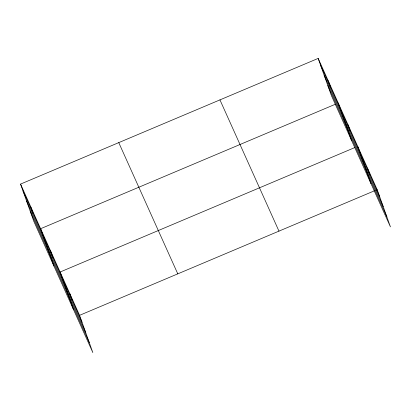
<?xml version="1.0" encoding="UTF-8"?>
<svg xmlns="http://www.w3.org/2000/svg" width="411" height="411" viewBox="0 0 411 411"><rect width="100%" height="100%" fill="white"/><g stroke="black" fill="none" stroke-linecap="round" stroke-linejoin="round"><path stroke-width="0.62" d="M20.55 184.092L79.575 315.329L92.84 352.587L33.815 221.349L20.55 184.092L318.16 58.413L377.185 189.651L390.45 226.908L331.425 95.671L318.16 58.413M335.304 104.266L40.617 228.711L53.887 265.974M354.78 147.575L60.098 272.02L73.364 309.278M79.575 315.329L374.842 190.637M376.014 190.144L377.185 189.651M320.585 65.231L379.61 196.468M324.161 75.275L383.186 206.512M327.85 85.627L386.874 216.864M219.947 99.888L278.971 231.126M118.758 142.617L177.783 273.854M22.98 190.915L82.005 322.147M26.556 200.958L85.58 332.196M30.239 211.305L89.264 342.543M367.444 167.996L369.874 174.814M357.704 146.342L370.974 183.599M347.968 124.687L350.393 131.505M338.227 103.033L351.492 140.29M328.194 80.72L330.619 87.543M69.834 293.675L72.264 300.498M50.358 250.366L52.788 257.188M30.584 206.404L33.014 213.222"/></g></svg>
